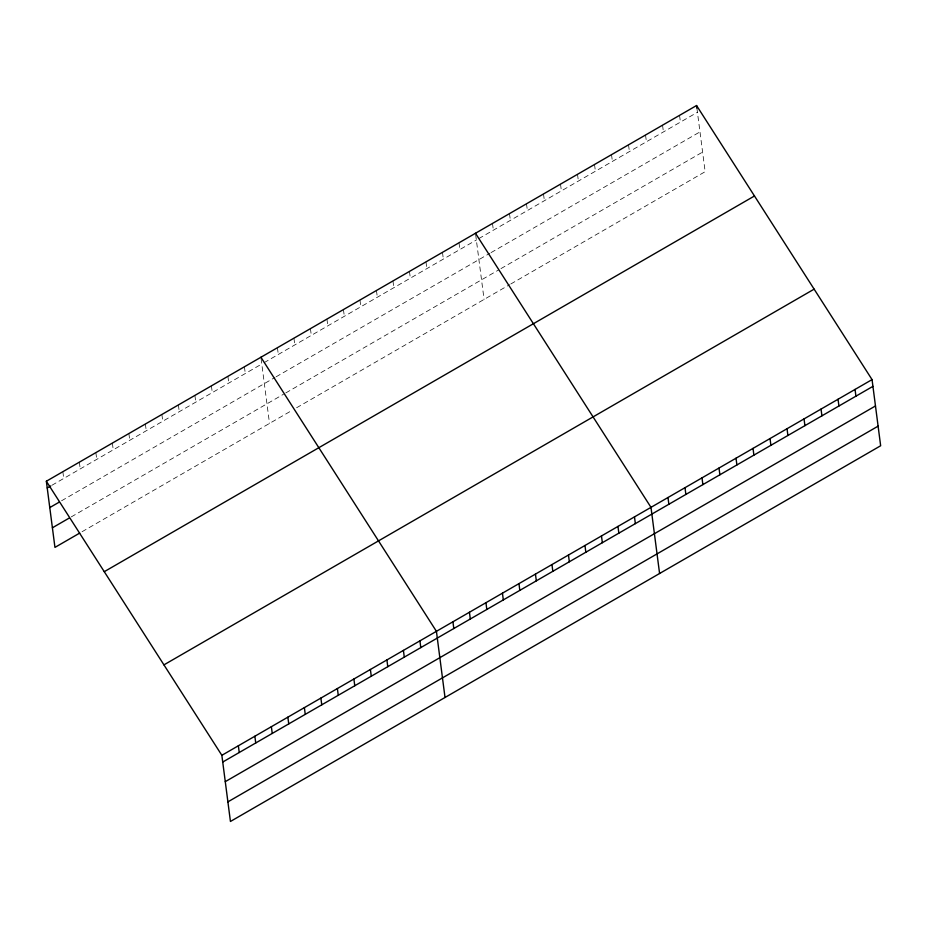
<?xml version="1.0" encoding="UTF-8"?>
<svg xmlns="http://www.w3.org/2000/svg" width="927" height="927" viewBox="0 0 927 927"><rect width="100%" height="100%" fill="white"/><g stroke="black" fill="none" stroke-linecap="round" stroke-linejoin="round"><path stroke-width="0.7" stroke-dasharray="4.63 3.48" d="M51.947 485.261L261.796 363.998M264.149 362.642L476.362 240.012M478.795 238.61L697.428 112.283M61.564 500.777L274.948 377.474M276.13 376.791L489.838 253.303M491.055 252.607L699.978 131.889M71.263 516.895L283.465 394.276M285.829 392.909L498.541 270M500.962 268.598L702.596 152.086M82.063 531.727L291.912 410.476M296.628 407.741L509.583 284.693M510.8 283.986L705.146 171.692L696.907 108.227M679.549 115.354L680.43 122.109M662.55 125.18L663.419 131.935M645.54 135.006L646.42 141.761M628.529 144.832L629.41 151.588M611.53 154.658L612.399 161.414M594.52 164.485L595.401 171.24M577.521 174.311L578.39 181.066M560.511 184.137L561.391 190.892M543.512 193.963L544.381 200.719M526.501 203.789L527.382 210.545M509.491 213.616L510.371 220.371M492.492 223.442L493.373 230.186M475.655 234.624L484.079 299.433M458.981 242.804L459.862 249.56M442.48 252.341L443.349 259.096M425.968 261.889L426.849 268.633M409.467 271.426L410.337 278.17M392.955 280.962L393.836 287.706M376.455 290.499L377.335 297.243M359.954 300.035L360.823 306.779M343.442 309.572L344.323 316.316M326.941 319.108L327.81 325.852M310.429 328.645L311.31 335.389M293.929 338.181L294.809 344.925M277.428 347.718L278.297 354.462M261.09 358.598L269.514 423.419M244.415 366.791L245.284 373.535M227.903 376.327L228.784 383.071M211.402 385.864L212.283 392.608M194.902 395.4L195.771 402.144M178.39 404.937L179.27 411.681M161.889 414.473L162.758 421.229M145.377 424.01L146.257 430.765M128.876 433.546L129.757 440.302M112.376 443.094L113.245 449.838M95.863 452.631L96.744 459.375M79.363 462.167L80.232 468.911M62.851 471.704L63.731 478.448"/><path stroke-width="1.39" d="M46.35 481.24L696.559 105.527L872.052 379.606L880.65 445.76L230.441 821.473L221.854 755.308L46.35 481.24L54.948 547.393L79.699 533.095M47.231 487.984L50.765 485.945M49.768 507.59L59.201 502.144M52.399 527.787L68.899 518.251M104.264 571.681L754.474 195.979M163.94 664.868L814.138 289.154M221.854 755.308L872.052 379.606M222.723 762.052L872.933 386.35M225.273 781.658L875.482 405.956M227.903 801.867L878.101 426.153M475.481 233.268L650.986 507.347L659.584 573.5M260.916 357.254L436.42 631.322L445.018 697.486M855.053 389.433L855.922 396.177M838.043 399.259L838.923 406.003M821.044 409.085L821.913 415.829M804.033 418.911L804.914 425.655M787.035 428.737L787.904 435.481M770.024 438.564L770.905 445.308M753.025 448.39L753.894 455.134M696.559 105.527L696.907 108.227M736.015 458.216L736.895 464.96M719.004 468.042L719.885 474.786M702.006 477.868L702.875 484.612M684.995 487.695L685.876 494.439M667.996 497.521L668.865 504.265M634.485 516.884L635.354 523.628M617.973 526.42L618.854 533.164M601.472 535.957L602.353 542.701M584.972 545.493L585.841 552.237M568.46 555.03L569.34 561.774M551.959 564.566L552.828 571.31M535.447 574.103L536.327 580.847M518.946 583.639L519.827 590.383M502.446 593.176L503.315 599.92M485.933 602.712L486.814 609.456M469.433 612.249L470.302 618.993M452.921 621.785L453.801 628.529M419.919 640.858L420.788 647.614M403.407 650.395L404.288 657.15M386.907 659.931L387.776 666.687M370.394 669.479L371.275 676.223M353.894 679.016L354.774 685.76M337.393 688.552L338.262 695.296M320.881 698.089L321.762 704.833M304.38 707.625L305.25 714.369M287.868 717.162L288.749 723.906M271.368 726.698L272.248 733.442M254.867 736.235L255.736 742.979M238.355 745.771L239.236 752.515"/></g></svg>
